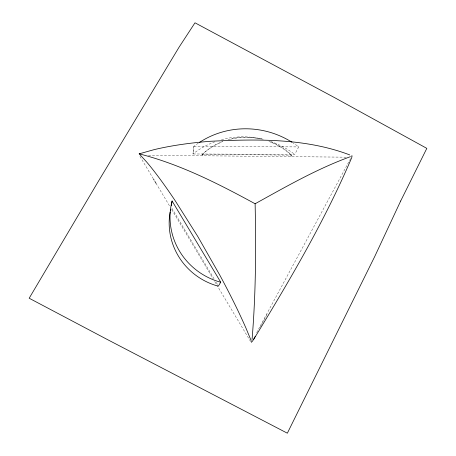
<?xml version="1.0" encoding="UTF-8"?>
<svg xmlns="http://www.w3.org/2000/svg" width="456" height="456" viewBox="0 0 456 456"><rect width="100%" height="100%" fill="white"/><g stroke="black" fill="none" stroke-linecap="round" stroke-linejoin="round"><path stroke-width="0.34" stroke-dasharray="2.28 1.71" d="M252.008 340.199L251.843 342.279L251.262 342.638L216.953 285.234M193.903 146.387L192.934 153.974L294.736 154.424L298.697 146.912A84.839 82.274 23.8 0 0 293.208 143.013M198.235 143.224A84.839 82.274 23.8 0 0 193.931 146.365L192.934 153.974A82.376 80.022 23.8 0 1 214.822 141.822M202.042 155.764L202.401 154.259A65.037 62.768 26.8 0 1 222.876 141.417M260.319 326.923L267.005 314.52M251.262 342.638L252.618 340.136M256.671 332.618L350.647 158.488M290.825 156.642L291.697 155.154A65.037 62.768 26.8 0 0 269.661 141.48M253.308 339.948L251.843 342.279L251.313 341.002M351.673 156.818L352.363 155.98L349.729 154.909M351.097 156.436L352.363 155.98M193.931 146.365L298.697 146.912M202.401 154.259L291.697 155.154M148.377 155.234L346.343 157.189M171.918 208.295L214.041 278.741M216.218 282.389L217.672 284.818M139.929 156.368L153.068 178.353M155.992 183.238L169.86 206.448M171.684 209.504L212.935 278.513M214.759 281.569L216.589 284.618M221.485 139.701A82.376 80.022 23.8 0 1 264.565 139.599M270.636 141.44A82.376 80.022 23.8 0 1 294.736 154.424M228.023 139.69A65.037 62.768 26.8 0 1 263.118 139.382M202.35 154.476A64.986 62.717 26.8 0 1 222.807 141.645M230.571 139.222A64.986 62.717 26.8 0 1 261.026 139.114M268.909 141.463A64.986 62.717 26.8 0 1 291.572 155.371"/><path stroke-width="0.68" d="M252.06 339.503C255.827 294.371 256.107 249.016 255.115 203.764C218.179 183.625 180.154 164.291 139.188 153.843L146.496 161.829A132.576 17.402 60.1 0 1 175.332 200.925L197.796 236.504L219.752 275.048A132.576 17.402 60.1 0 1 245.921 328.007L251.051 340.364M171.393 205.724L172.089 200.982L220.738 282.235L218.304 286.18A65.499 63.715 26.5 0 1 170.128 212.034M351.867 157.28C324.78 221.017 289.355 280.942 253.308 339.948L255.309 336.226M255.115 203.764C286.111 186.612 317.068 168.783 350.459 156.665M139.188 153.843L153.86 149.71A128.866 33.516 -1.3 0 1 210.541 141.274C257.002 138.989 305.617 138.134 349.729 154.909M153.433 178.963L154.168 180.183M154.897 181.408L155.992 183.238M199.346 142.483A84.839 82.274 23.8 0 1 292.074 142.283M170.384 210.672A65.499 63.715 26.5 0 1 170.669 209.321M220.738 282.241A67.528 65.567 26.5 0 1 172.089 200.982M400.67 201.01L374.655 256.671L287.348 433.2L107.211 339.458L29.178 298.23L98.342 181.38L163.579 72.903L179.088 47.162L194.986 22.8L334.921 97.818L426.822 148.371L400.67 201.01"/></g></svg>
